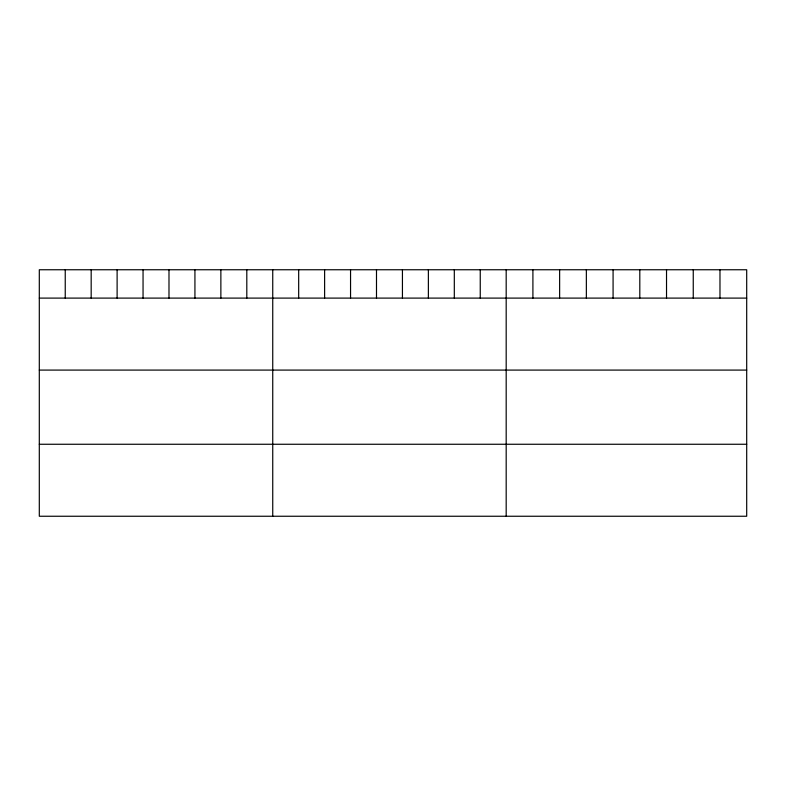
<?xml version="1.0" encoding="UTF-8"?>
<svg xmlns="http://www.w3.org/2000/svg" width="786" height="786" viewBox="0 0 786 786"><rect width="100%" height="100%" fill="white"/><g stroke="black" fill="none" stroke-linecap="round" stroke-linejoin="round"><path stroke-width="1.18" d="M746.7 298.1L746.7 516.245L39.3 516.245L39.3 269.755L746.7 269.755L746.7 298.1L39.3 298.1M39.3 370.088L746.7 370.088M39.3 444.257L746.7 444.257M719.976 269.755L719.976 298.1M693.252 269.755L693.252 298.1M666.528 269.755L666.528 298.1M639.804 269.755L639.804 298.1M613.08 269.755L613.08 298.1M586.356 269.755L586.356 298.1M559.632 269.755L559.632 298.1M532.908 269.755L532.908 298.1M506.184 269.755L506.184 516.245M480.246 269.755L480.246 298.1M454.308 269.755L454.308 298.1M428.37 269.755L428.37 298.1M402.432 269.755L402.432 298.1M376.494 269.755L376.494 298.1M350.556 269.755L350.556 298.1M324.618 269.755L324.618 298.1M298.68 269.755L298.68 298.1M272.742 269.755L272.742 516.245M246.804 269.755L246.804 298.1M220.866 269.755L220.866 298.1M194.928 269.755L194.928 298.1M168.99 269.755L168.99 298.1M143.052 269.755L143.052 298.1M117.114 269.755L117.114 298.1M91.176 269.755L91.176 298.1M65.238 269.755L65.238 298.1"/></g></svg>
